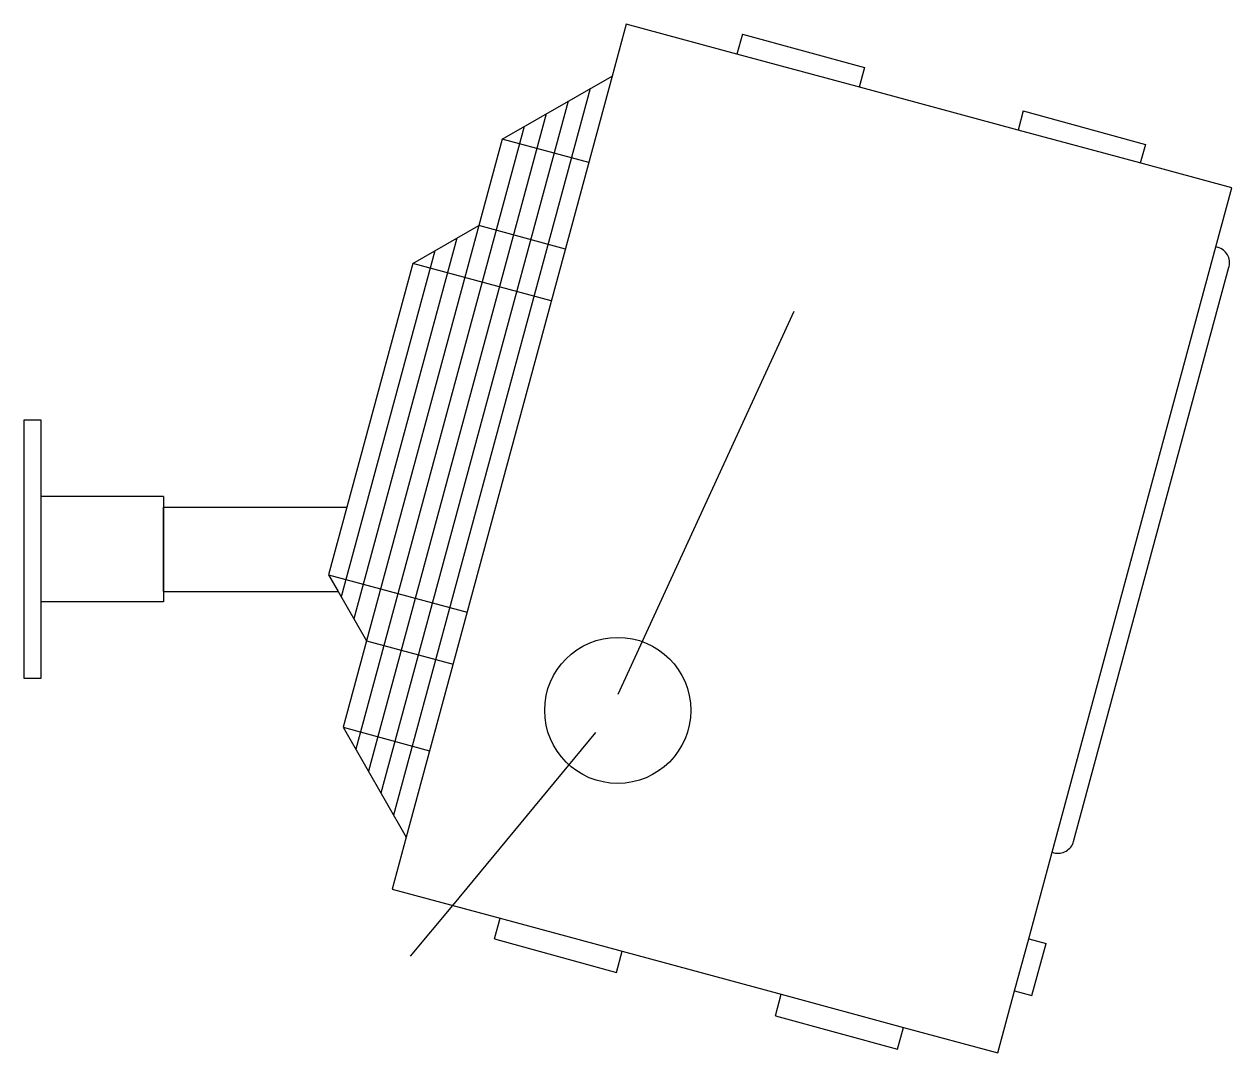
# Model space of a CAD drawing. Header units: millimetres. Extents: x 1297.141 to 1297.713, y 2718.384 to 2718.872.
import ezdxf

# ---------------------------------------------------------------- set-up
doc = ezdxf.new("R2010")
doc.units = ezdxf.units.MM
doc.header["$LTSCALE"] = 10
doc.layers.add('Equipam_audio_vídeo', color=1, linetype='Continuous')

msp = doc.modelspace()

# ---------------------------------------------------------------- linework, layer by layer
at = {"layer": 'Equipam_audio_vídeo'}
for p, q in [((1297.4263, 2718.87224), (1297.41964, 2718.84762)), ((1297.47884, 2718.85803), (1297.4263, 2718.87224)), ((1297.48141, 2718.86752), (1297.47884, 2718.85803)), ((1297.48141, 2718.86752), (1297.53928, 2718.85167)), ((1297.53579, 2718.84263), (1297.47884, 2718.85803)), ((1297.41964, 2718.84762), (1297.322, 2718.4866)), ((1297.36752, 2718.81769), (1297.41964, 2718.84762)), ((1297.53928, 2718.85167), (1297.53676, 2718.84236)), ((1297.40922, 2718.84164), (1297.31601, 2718.49702)), ((1297.61212, 2718.82198), (1297.53579, 2718.84263)), ((1297.39879, 2718.83565), (1297.31002, 2718.50745)), ((1297.38837, 2718.82967), (1297.30404, 2718.51787)), ((1297.61461, 2718.83105), (1297.61211, 2718.82193)), ((1297.61461, 2718.83105), (1297.67248, 2718.81521)), ((1297.37794, 2718.82368), (1297.29805, 2718.52829)), ((1297.66979, 2718.80638), (1297.61212, 2718.82198)), ((1297.36752, 2718.81769), (1297.35642, 2718.77667)), ((1297.36752, 2718.81769), (1297.35642, 2718.77667)), ((1297.40855, 2718.8066), (1297.36752, 2718.81769)), ((1297.67248, 2718.81521), (1297.67007, 2718.80631)), ((1297.71348, 2718.79457), (1297.66979, 2718.80638)), ((1297.70592, 2718.76662), (1297.71348, 2718.79457)), ((1297.35642, 2718.77667), (1297.30316, 2718.57974)), ((1297.35642, 2718.77667), (1297.30316, 2718.57974)), ((1297.32515, 2718.75871), (1297.35642, 2718.77667)), ((1297.39745, 2718.76557), (1297.35642, 2718.77667)), ((1297.346, 2718.77068), (1297.29718, 2718.59017)), ((1297.62825, 2718.47944), (1297.70592, 2718.76662)), ((1297.70592, 2718.76662), (1297.70674, 2718.7664)), ((1297.33558, 2718.7647), (1297.29119, 2718.60059)), ((1297.32515, 2718.75871), (1297.2939, 2718.64316)), ((1297.39079, 2718.74096), (1297.32515, 2718.75871)), ((1297.63845, 2718.48461), (1297.71213, 2718.75702)), ((1297.42245, 2718.55436), (1297.50596, 2718.73608)), ((1297.20692, 2718.64816), (1297.14872, 2718.64816)), ((1297.20692, 2718.64816), (1297.20692, 2718.64316)), ((1297.20692, 2718.64316), (1297.2939, 2718.64316)), ((1297.20692, 2718.60316), (1297.20692, 2718.64316)), ((1297.20692, 2718.64316), (1297.20692, 2718.60316)), ((1297.2939, 2718.64316), (1297.2852, 2718.61102)), ((1297.2852, 2718.61102), (1297.28972, 2718.60316)), ((1297.2852, 2718.61102), (1297.35085, 2718.59326)), ((1297.20692, 2718.60316), (1297.28972, 2718.60316)), ((1297.20692, 2718.60316), (1297.20692, 2718.59816)), ((1297.28972, 2718.60316), (1297.30316, 2718.57974)), ((1297.20692, 2718.59816), (1297.14872, 2718.59816)), ((1297.30316, 2718.57974), (1297.29207, 2718.53872)), ((1297.30316, 2718.57974), (1297.29207, 2718.53872)), ((1297.30316, 2718.57974), (1297.34419, 2718.56865)), ((1297.29207, 2718.53872), (1297.33309, 2718.52762)), ((1297.29207, 2718.53872), (1297.322, 2718.4866)), ((1297.4118, 2718.53623), (1297.3439, 2718.45426)), ((1297.322, 2718.4866), (1297.31534, 2718.46198)), ((1297.61715, 2718.43841), (1297.62825, 2718.47944)), ((1297.62825, 2718.47944), (1297.62907, 2718.47922)), ((1297.31534, 2718.46198), (1297.36655, 2718.44813)), ((1297.3439, 2718.45426), (1297.32391, 2718.43013)), ((1297.36389, 2718.43832), (1297.36655, 2718.44813)), ((1297.36655, 2718.44813), (1297.42447, 2718.43247)), ((1297.36389, 2718.43832), (1297.42176, 2718.42247)), ((1297.6105, 2718.4138), (1297.61715, 2718.43841)), ((1297.61715, 2718.43841), (1297.62536, 2718.4362)), ((1297.6187, 2718.41158), (1297.62536, 2718.4362)), ((1297.42176, 2718.42247), (1297.42447, 2718.43247)), ((1297.42447, 2718.43247), (1297.49986, 2718.41207)), ((1297.49709, 2718.40185), (1297.49986, 2718.41207)), ((1297.49986, 2718.41207), (1297.55778, 2718.39641)), ((1297.60252, 2718.38431), (1297.6105, 2718.4138)), ((1297.6105, 2718.4138), (1297.6187, 2718.41158)), ((1297.49709, 2718.40185), (1297.55496, 2718.386)), ((1297.55496, 2718.386), (1297.55778, 2718.39641)), ((1297.55778, 2718.39641), (1297.60252, 2718.38431))]:
    msp.add_line(p, q, dxfattribs=at)
msp.add_lwpolyline([(1297.14872, 2718.56185), (1297.14084, 2718.56185), (1297.14084, 2718.68455), (1297.14872, 2718.68455)], close=True, dxfattribs=at)
msp.add_circle((1297.4223, 2718.54675), 0.03464, dxfattribs=at)
for centre, start, end in [((1297.70475, 2718.75902), 344.8654, 74.8654), ((1297.63107, 2718.4866), 254.8654, 344.8654)]:
    msp.add_arc(centre, 0.00765, start, end, dxfattribs=at)

doc.saveas('drawing.dxf')
